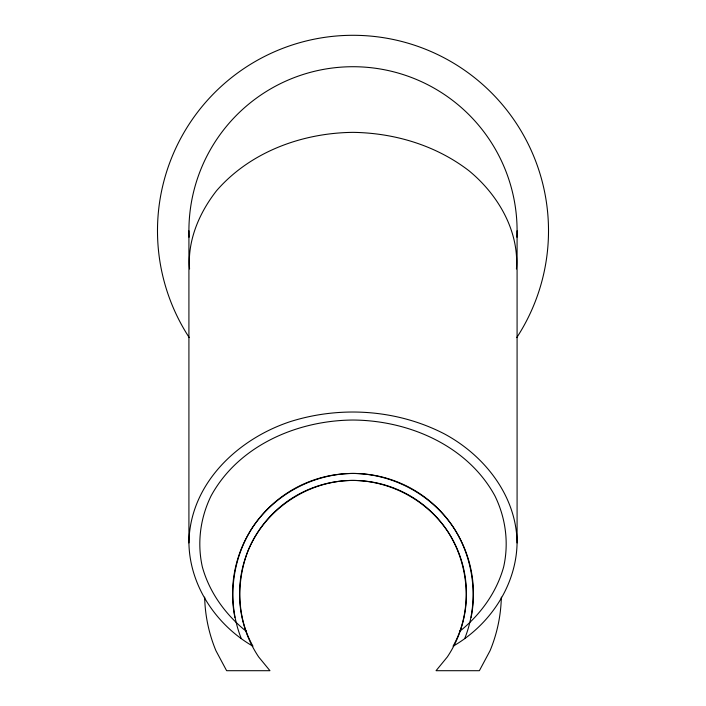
<?xml version="1.0" encoding="UTF-8"?>
<svg xmlns="http://www.w3.org/2000/svg" width="706" height="706" viewBox="0 0 706 706"><rect width="100%" height="100%" fill="white"/><g stroke="black" fill="none" stroke-linecap="round" stroke-linejoin="round"><path stroke-width="1.06" d="M464.707 638.577C479.242 602.227 474.564 559.664 453.146 526.976C430.881 494.182 392.633 473.735 353 473.444C313.367 473.735 275.119 494.182 252.854 526.976C231.436 559.664 226.758 602.227 241.293 638.577M188.917 542.923C189.667 484.166 237.269 439.15 290.21 421.641C340.654 405.694 396.984 409.48 444.162 433.775C484.404 455.299 516.563 495.877 517.083 542.923C516.324 585.821 489.69 625.119 453.067 646.219C472.976 610.637 469.49 564.659 447.339 530.859C426.371 499.963 390.339 480.707 353 480.433C308.063 480.459 265.394 508.964 248.177 550.468C236.175 581.109 236.651 617.256 252.933 646.219C216.31 625.119 189.676 585.821 188.917 542.923L188.917 230.809M516.43 268.96C519.219 230.694 497.924 194.556 469.031 170.808C435.946 145.321 394.486 132.949 353 132.357C302.239 132.922 250.392 151.746 216.565 190.699C199.268 212.797 187.328 240.517 189.57 268.96M459.721 631.067L461.618 629.823C481.377 613.32 496.75 591.866 503.66 566.9C509.026 542.905 505.708 517.93 494.924 495.894C467.381 445.442 408.624 420.379 353 420.035C297.376 420.379 238.619 445.442 211.076 495.894C200.292 517.93 196.974 542.905 202.34 566.9C209.25 591.866 224.623 613.32 244.382 629.823L246.279 631.067M517.083 230.809L517.083 542.923M501.339 597.117A148.375 148.375 0 0 1 490.079 650.676L479.374 670.7L436.043 670.7L447.339 656.933A113.463 113.463 0 0 0 427.81 508.585A113.463 113.463 0 0 0 278.19 508.585A113.463 113.463 0 0 0 258.661 656.933L269.957 670.7L226.626 670.7L215.921 650.676A148.375 148.375 0 0 1 204.661 597.117M189.243 337.609A195.509 195.509 0 0 1 224.64 83.334A195.509 195.509 0 0 1 481.36 83.334A195.509 195.509 0 0 1 516.757 337.609M189.04 237.234A164.083 164.083 0 0 1 353 66.717A164.083 164.083 0 0 1 516.96 237.234M234.869 617.388A120.444 120.444 0 0 1 353 473.444A120.444 120.444 0 0 1 471.131 617.388"/></g></svg>
